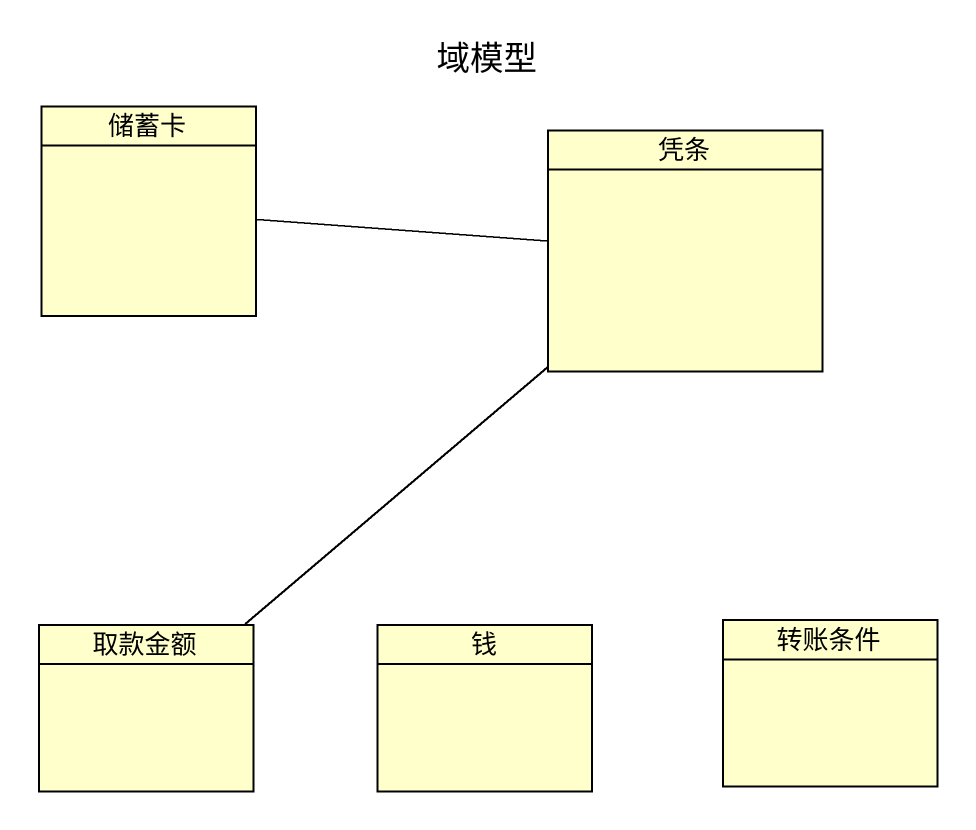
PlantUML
@startuml
title 域模型
hide circle
hide empty members
class 储蓄卡
class 凭条
class 取款金额
class 钱
class 转账条件
储蓄卡 -right- 凭条
凭条 -- 取款金额
@enduml
